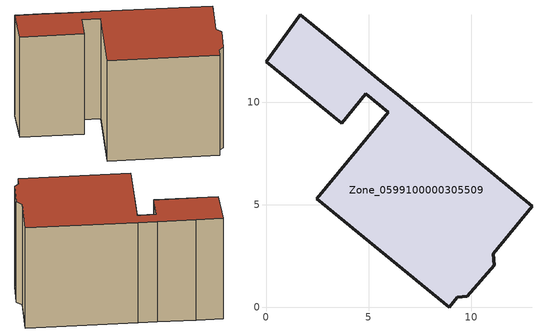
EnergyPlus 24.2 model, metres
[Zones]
Zone_0599100000305509
 floor ground (C_G): 9.32,0.49 8.93,0 2.48,5.29 5.95,9.51 4.86,10.4 3.69,8.96 0,11.96 1.68,14.25 3.26,12.97 5.43,11.13 6.56,10.23 12.96,4.91 11.07,2.61 11.13,2.04 9.82,0.54 z0
 wall outside (C_F): 5.43,11.13 3.26,12.97 1.68,14.25 0,11.96 3.69,8.96 4.86,10.4 5.95,9.51 2.48,5.29 8.93,0 9.32,0.49 9.82,0.54 11.13,2.04 11.07,2.61 12.96,4.91 6.56,10.23 5.43,11.13 z0:9.02
 roof outside (C_R): 9.82,0.54 11.13,2.04 11.07,2.61 12.96,4.91 6.56,10.23 5.43,11.13 3.26,12.97 1.68,14.25 0,11.96 3.69,8.96 4.86,10.4 5.95,9.51 2.48,5.29 8.93,0 9.32,0.49 z9.02
[BUILDING]
Pand.0599100000305509: North Axis=0; Terrain=City; Loads Convergence Tolerance Value=0.04; Temperature Convergence Tolerance Value=0.4; Solar Distribution=FullExterior; Maximum Number of Warmup Days=25; Minimum Number of Warmup Days=1
[Site:Location]
Rotterdam.The.Hague.AP_ZH_NLD Design_Conditions: Latitude=51.96; Longitude=4.45; Time Zone=1; Elevation=-4.5
[SITE:GROUNDTEMPERATURE:BUILDINGSURFACE]
18, 18, 18, 18, 18, 18, 18, 18, 18, 18, 18, 18
[MATERIAL] Thermal Absorptance=0.9; Solar Absorptance=0.7; Visible Absorptance=0.7
Name | Roughness | Thickness | Conductivity | Density | Specific Heat
G.TI.1946 | MediumSmooth | 0.15 | 1 | 540 | 1210
F.TI.1946 | Rough | 0.3 | 0.857143 | 1920 | 840
R.TI.1946 | MediumRough | 0.2 | 0.1 | 1500 | 1000
[CONSTRUCTION]
C_G: G.TI.1946
C_F: F.TI.1946
C_R: R.TI.1946
[ZONE]
Zone_0599100000305509: Type=1; Multiplier=1; Ceiling Height=Autocalculate; Volume=Autocalculate; Floor Area=autocalculate; Part of Total Floor Area=Yes
[ZONEINFILTRATION:DESIGNFLOWRATE]
Infil_Zone_0599100000305509: Zone or ZoneList or Space or SpaceList=Zone_0599100000305509; Schedule=AlwaysOn; Design Flow Rate Calculation Method=Flow/Area; Flow Rate per Floor Area=0.003; Constant Term Coefficient=1; Temperature Term Coefficient=0; Velocity Term Coefficient=0; Velocity Squared Term Coefficient=0
[HVACTEMPLATE:ZONE:IDEALLOADSAIRSYSTEM]
Zone_0599100000305509: Maximum Heating Supply Air Temperature=50; Minimum Cooling Supply Air Temperature=13; Maximum Heating Supply Air Humidity Ratio=0.0156; Minimum Cooling Supply Air Humidity Ratio=0.0077; Heating Limit=NoLimit; Cooling Limit=NoLimit; Dehumidification Control Type=ConstantSensibleHeatRatio; Cooling Sensible Heat Ratio=0.7; Dehumidification Setpoint=60; Humidification Control Type=None; Humidification Setpoint=30; Outdoor Air Method=None; Outdoor Air Flow Rate per Person=0.00944; Outdoor Air Flow Rate per Zone Floor Area=0; Outdoor Air Flow Rate per Zone=0; Demand Controlled Ventilation Type=None; Outdoor Air Economizer Type=NoEconomizer; Heat Recovery Type=None; Sensible Heat Recovery Effectiveness=0.7; Latent Heat Recovery Effectiveness=0.65
[ZONECONTROL:THERMOSTAT]
ThermostatControl_Zone_0599100000305509: Zone or ZoneList=Zone_0599100000305509; Control Type Schedule=DualSetpointControlType; Control 1=Thermostat_Zone_0599100000305509; Temperature Difference Between Cutout And Setpoint=0
[THERMOSTATSETPOINT:DUALSETPOINT]
Thermostat_Zone_0599100000305509: Heating Setpoint Temperature Schedule=HeatingSetpoint_Zone_0599100000305509; Cooling Setpoint Temperature Schedule=CoolingSetpoint_Zone_0599100000305509
[SCHEDULE:COMPACT]
HeatingSetpoint_Zone_0599100000305509: Through: 12/31, For: AllDays, Until: 24:00, 21
CoolingSetpoint_Zone_0599100000305509: Through: 12/31, For: AllDays, Until: 24:00, 24
DualSetpointControlType: Through: 12/31, For: AllDays, Until: 24:00, 4
AlwaysOn: Through: 12/31, For: AllDays, Until: 24:00, 1
